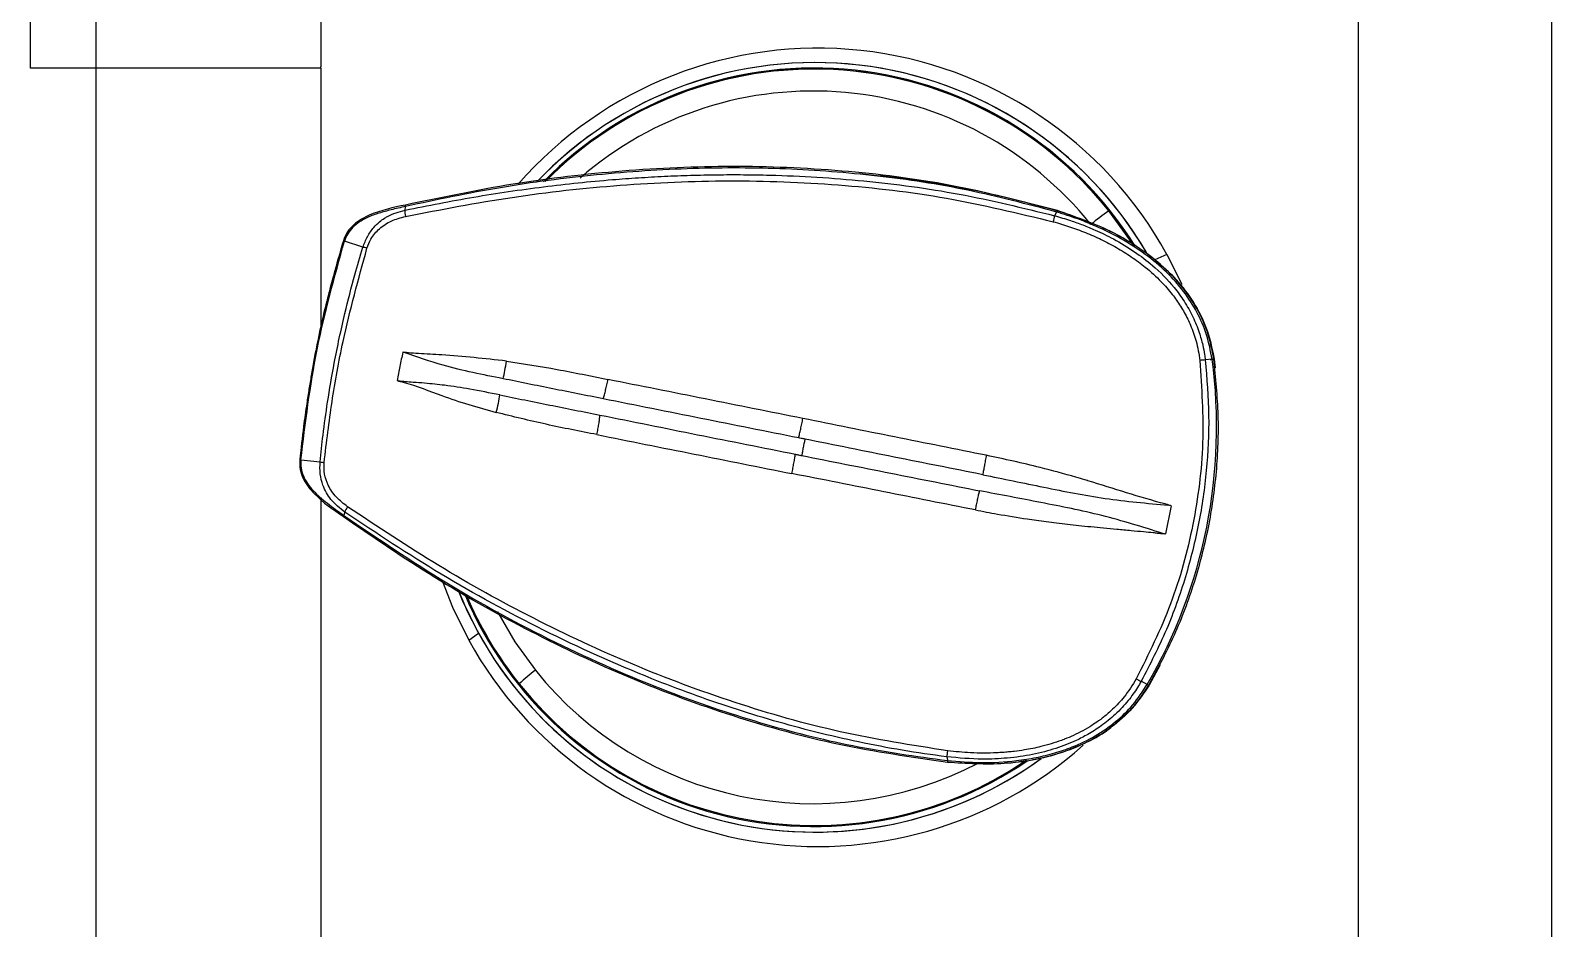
# Model space of a CAD drawing. Extents: x 0 to 84, y -21 to 126.
# Drawn here: x 74.16 to 80.51, y 25.89 to 29.64 of the extents above; entities that cross this region are included whole.
import ezdxf

# ---------------------------------------------------------------- set-up
doc = ezdxf.new("R2010")
doc.units = 0
doc.header["$MEASUREMENT"] = 0
doc.layers.add('1', color=4, linetype='Continuous')

# ---------------------------------------------------------------- blocks, each defined once
blk = doc.blocks.new('PRODIGY')
at = {"layer": '1', "color": 3, "linetype": 'Continuous', "lineweight": 25}
for p, q in [((80.5074, 31.1697), (80.5074, 18.3424)), ((74.1611, 29.4833), (74.1611, 30.955)), ((79.7001, 30.955), (79.7001, 20.2288)), ((74.4343, 29.4833), (74.1611, 29.4833)), ((74.4343, 29.4833), (74.4343, 22.8371)), ((75.372, 29.4833), (75.372, 29.4885)), ((75.372, 29.4833), (75.372, 28.3931)), ((77.6228, 29.0466), (77.6218, 29.0467)), ((75.7245, 28.8907), (75.7259, 28.9049)), ((75.7259, 28.9049), (75.726, 28.9061)), ((78.4425, 28.8815), (78.4342, 28.8673)), ((78.4425, 28.8815), (78.4431, 28.8826)), ((78.447, 28.8883), (78.446, 28.8884)), ((78.66, 28.8877), (78.6604, 28.8879)), ((75.5484, 28.7364), (75.4712, 28.7613)), ((78.9028, 28.7056), (78.8524, 28.6828)), ((78.9028, 28.7056), (78.9645, 28.5819)), ((79.0912, 28.2682), (79.0625, 28.2652)), ((79.0993, 28.269), (79.0984, 28.269)), ((79.0993, 28.269), (79.1038, 28.2327)), ((79.0993, 28.269), (79.0993, 28.269)), ((75.2892, 27.8483), (75.3696, 27.8397)), ((75.372, 27.692), (75.372, 22.3049)), ((75.4692, 27.6176), (75.4689, 27.6166)), ((75.4731, 27.6296), (75.4692, 27.6176)), ((78.9199, 27.6572), (78.8965, 27.5395)), ((75.9901, 27.0958), (76.0309, 27.1248)), ((78.8748, 26.9934), (78.8281, 26.9086)), ((76.2001, 26.9135), (76.2003, 26.9138)), ((78.8207, 26.9116), (78.7952, 26.9243)), ((78.8281, 26.9086), (78.8272, 26.9086)), ((78.8281, 26.9086), (78.8281, 26.9086)), ((77.984, 26.6092), (77.9865, 26.5946)), ((77.9865, 26.5946), (77.9867, 26.5935)), ((78.2526, 26.5848), (78.2537, 26.5849))]:
    blk.add_line(p, q, dxfattribs=at)
at = {"layer": '1', "color": 3, "linetype": 'Continuous', "lineweight": 25, "flags": 128}
for points in [[(78.7651, 28.7396), (78.7481, 28.7662), (78.66, 28.8877)], [(78.6604, 28.8879), (78.7485, 28.7664), (78.7522, 28.7608)], [(75.8799, 27.3406), (75.9221, 27.2338), (75.9901, 27.0958)], [(76.0309, 27.1248), (75.9636, 27.262), (75.9465, 27.303)], [(76.1095, 27.214), (76.1823, 27.089), (76.2678, 26.9708)]]:
    blk.add_lwpolyline(points, dxfattribs=at)
at = {"layer": '1', "color": 3, "linetype": 'Continuous', "lineweight": 25}
for centre, radius, start, end in [((77.4466, 27.9041), 1.6623, 28.82928, 138.79073), ((77.4348, 27.904), 1.6023, 30.23492, 136.48721), ((77.4348, 27.904), 1.6023, 30.46412, 136.44139), ((77.4303, 27.904), 1.5793, 31.94991, 135.5909), ((77.4303, 27.9042), 1.5751, 38.65109, 135.43483), ((77.4302, 27.9042), 1.5747, 38.65111, 135.41936), ((77.4265, 27.904), 1.4836, 38.64974, 130.94763), ((75.785, 28.8809), 0.0613, 170.71901, 195.43898), ((79.4235, 27.8098), 1.3209, 125.30974, 129.39046), ((78.2149, 28.9043), 0.2224, 343.78188, 350.43008), ((75.414, 28.2203), 0.5333, 73.54936, 75.40242), ((76.9693, 27.986), 2.1406, 329.87368, 7.57514), ((79.0791, 27.9182), 0.3474, 92.73582, 96.53039), ((75.423, 28.1681), 0.3327, 260.76126, 263.72879), ((75.5319, 27.6153), 0.0606, 141.81229, 166.35591), ((77.4346, 27.8978), 1.6026, 201.81325, 305.86551), ((77.4302, 27.8978), 1.5796, 202.71364, 304.37597), ((77.4329, 27.9001), 1.579, 202.91047, 218.66966), ((77.4329, 27.9002), 1.5787, 202.92718, 218.66945), ((77.4347, 27.8975), 1.6024, 208.82936, 306.08855), ((77.4464, 27.8973), 1.6623, 208.82821, 311.75446), ((77.4302, 27.8972), 1.575, 218.64895, 303.9012), ((76.9259, 26.1246), 1.072, 127.87429, 132.59718), ((77.4301, 27.8972), 1.5746, 218.64893, 304.037), ((77.4264, 27.8974), 1.4836, 218.6484, 297.6396), ((78.8912, 27.1437), 0.2395, 240.87394, 246.35798), ((77.7749, 26.6575), 0.2147, 347.00175, 353.75186)]:
    blk.add_arc(centre, radius, start, end, dxfattribs=at)
for points, knots in [([(74.6134, 30.9622), (74.5844, 30.8962), (74.5612, 30.8301), (74.5232, 30.6989), (74.5083, 30.6337), (74.4842, 30.5047), (74.4749, 30.4409), (74.4601, 30.3148), (74.4546, 30.2524), (74.4417, 30.0671), (74.4379, 29.9462), (74.4351, 29.7682), (74.4347, 29.7094), (74.4344, 29.6221), (74.4343, 29.5931), (74.4343, 29.5498), (74.4343, 29.5353), (74.4343, 29.5174), (74.4343, 29.5138), (74.4343, 29.507), (74.4343, 29.5038), (74.4343, 29.4947), (74.4343, 29.4893), (74.4343, 29.4833)], [0, 0, 0, 0, 0.125, 0.125, 0.25, 0.25, 0.375, 0.375, 0.5, 0.5, 0.75, 0.75, 0.875, 0.875, 0.9375, 0.9375, 0.96875, 0.96875, 0.976563, 0.976563, 0.984375, 0.984375, 1, 1, 1, 1]), ([(75.6005, 30.955), (75.5955, 30.9466), (75.5856, 30.9301), (75.5713, 30.9055), (75.5578, 30.8816), (75.5451, 30.8582), (75.5332, 30.8354), (75.5221, 30.8133), (75.5096, 30.7873), (75.4963, 30.7576), (75.478, 30.712), (75.4495, 30.6261), (75.4193, 30.4901), (75.3957, 30.3119), (75.3815, 30.1182), (75.3743, 29.9137), (75.372, 29.7027), (75.372, 29.5602), (75.372, 29.4885)], [0, 0, 0, 0, 0.019501, 0.038388, 0.056663, 0.07433, 0.091393, 0.107856, 0.123725, 0.148807, 0.172737, 0.221571, 0.329097, 0.449704, 0.579553, 0.715951, 0.857262, 1, 1, 1, 1]), ([(75.372, 29.4833), (75.3209, 29.4833), (75.2683, 29.4833), (75.1621, 29.4833), (75.1086, 29.4833), (75.0028, 29.4833), (74.9507, 29.4833), (74.8506, 29.4833), (74.8026, 29.4833), (74.7135, 29.4833), (74.6723, 29.4833), (74.5987, 29.4833), (74.5663, 29.4833), (74.5114, 29.4833), (74.489, 29.4833), (74.4542, 29.4833), (74.4419, 29.4833), (74.4343, 29.4833)], [0, 0, 0, 0, 0.125, 0.125, 0.25, 0.25, 0.375, 0.375, 0.5, 0.5, 0.625, 0.625, 0.75, 0.75, 0.875, 0.875, 1, 1, 1, 1]), ([(78.446, 28.8884), (78.298, 28.9266), (78.002, 29.0032), (77.5463, 29.0601), (77.0881, 29.0791), (76.63, 29.0585), (76.1745, 29.0055), (75.8754, 28.9431), (75.7259, 28.9119)], [0, 0, 0, 0, 0.1667051, 0.3333895, 0.5000617, 0.6667189, 0.8333637, 1, 1, 1, 1]), ([(78.4431, 28.8826), (78.3201, 28.9151), (78.0736, 28.9802), (77.6946, 29.0373), (77.3116, 29.067), (76.9199, 29.0683), (76.5224, 29.0416), (76.1212, 28.9894), (75.8576, 28.9338), (75.726, 28.9061)], [0, 0, 0, 0, 0.138956, 0.278262, 0.418082, 0.558399, 0.705742, 0.853099, 1, 1, 1, 1]), ([(75.7245, 28.8907), (75.8197, 28.9097), (76.0107, 28.9476), (76.2997, 28.9896), (76.5294, 29.0137), (76.6978, 29.026), (76.8063, 29.0321), (76.9155, 29.0363), (77.0252, 29.0386), (77.1356, 29.0389), (77.3403, 29.0355), (77.6414, 29.0166), (78.0396, 28.964), (78.3018, 28.8998), (78.4342, 28.8673)], [0, 0, 0, 0, 0.107285, 0.21546, 0.321499, 0.361024, 0.400742, 0.440654, 0.480751, 0.521036, 0.561505, 0.704793, 0.85085, 1, 1, 1, 1]), ([(75.7259, 28.8645), (75.8737, 28.893), (76.1692, 28.9499), (76.6209, 28.9992), (77.0759, 29.0188), (77.5316, 29.0017), (77.9854, 28.9492), (78.2808, 28.8778), (78.4285, 28.8422)], [0, 0, 0, 0, 0.166754, 0.333479, 0.500172, 0.666827, 0.833439, 1, 1, 1, 1]), ([(77.6224, 29.0436), (77.7492, 29.0297), (78.0279, 28.9992), (78.2992, 28.9274), (78.447, 28.8883)], [0, 0, 0, 0, 0.4547805, 1, 1, 1, 1]), ([(75.7259, 28.9119), (75.6754, 28.9013), (75.5992, 28.8853), (75.5183, 28.8405), (75.4819, 28.8006), (75.4718, 28.7756), (75.4667, 28.763)], [0, 0, 0, 0, 0.491815, 0.74312, 0.871145, 1, 1, 1, 1]), ([(75.726, 28.9061), (75.7058, 28.9014), (75.6689, 28.8928), (75.6156, 28.8788), (75.571, 28.8627), (75.5341, 28.8427), (75.5058, 28.8198), (75.4836, 28.793), (75.4753, 28.7717), (75.4712, 28.7613)], [0, 0, 0, 0, 0.2024065, 0.3703583, 0.5382429, 0.6644393, 0.778478, 0.8914568, 1, 1, 1, 1]), ([(75.5484, 28.7363), (75.554, 28.7511), (75.565, 28.7806), (75.59, 28.8157), (75.6152, 28.8405), (75.6349, 28.8547), (75.6688, 28.875), (75.6989, 28.8835), (75.7245, 28.8907)], [0, 0, 0, 0, 0.191709, 0.382752, 0.51862, 0.620987, 0.677454, 1, 1, 1, 1]), ([(75.7263, 28.9069), (75.7261, 28.9081), (75.7258, 28.9106), (75.7258, 28.9115), (75.7259, 28.9119)], [0, 0, 0, 0, 0.474063, 1, 1, 1, 1]), ([(79.0912, 28.2682), (79.0847, 28.3026), (79.0719, 28.3707), (79.0298, 28.466), (78.9735, 28.5539), (78.9006, 28.6351), (78.8117, 28.7095), (78.7163, 28.7701), (78.6213, 28.8178), (78.5326, 28.8545), (78.4725, 28.8734), (78.4431, 28.8826)], [0, 0, 0, 0, 0.111064, 0.219204, 0.328204, 0.441568, 0.56453, 0.695224, 0.799829, 0.902233, 1, 1, 1, 1]), ([(78.4435, 28.8825), (78.4436, 28.8828), (78.4442, 28.8845), (78.4452, 28.8869), (78.4458, 28.8879), (78.446, 28.8884)], [0, 0, 0, 0, 0.100377, 0.526861, 1, 1, 1, 1]), ([(79.0984, 28.269), (79.0907, 28.3081), (79.0754, 28.3865), (79.0227, 28.4948), (78.9524, 28.5916), (78.8669, 28.675), (78.7708, 28.7452), (78.6332, 28.8241), (78.5209, 28.8627), (78.446, 28.8884)], [0, 0, 0, 0, 0.1254508, 0.2508322, 0.3760994, 0.5012096, 0.6261515, 0.7509366, 1, 1, 1, 1]), ([(78.447, 28.8883), (78.522, 28.8625), (78.6346, 28.8238), (78.7723, 28.7448), (78.8684, 28.6744), (78.9539, 28.5909), (79.0239, 28.4943), (79.0764, 28.3861), (79.0917, 28.308), (79.0993, 28.269)], [0, 0, 0, 0, 0.2496389, 0.3746347, 0.4996738, 0.6247415, 0.7498293, 0.8749174, 1, 1, 1, 1]), ([(75.565, 28.7317), (75.57, 28.7448), (75.5817, 28.7754), (75.6164, 28.816), (75.6668, 28.8484), (75.7058, 28.8591), (75.7259, 28.8645)], [0, 0, 0, 0, 0.189797, 0.444626, 0.71368, 1, 1, 1, 1]), ([(78.4285, 28.8422), (78.4512, 28.8356), (78.4967, 28.8223), (78.5636, 28.7973), (78.6292, 28.7683), (78.693, 28.7348), (78.7546, 28.6965), (78.8176, 28.6499), (78.8753, 28.5976), (78.9238, 28.5421), (78.9607, 28.4898), (78.985, 28.4462), (79.007, 28.3979), (79.0224, 28.3537), (79.0341, 28.3041), (79.0378, 28.2769), (79.0396, 28.2633)], [0, 0, 0, 0, 0.079405, 0.159242, 0.239497, 0.320179, 0.40126, 0.482727, 0.582946, 0.661942, 0.729597, 0.797605, 0.829091, 0.907856, 0.954118, 1, 1, 1, 1]), ([(78.4342, 28.8673), (78.4564, 28.8609), (78.4961, 28.8493), (78.5523, 28.829), (78.6123, 28.8042), (78.6853, 28.7687), (78.766, 28.72), (78.8527, 28.654), (78.9221, 28.5839), (78.9763, 28.5097), (79.0116, 28.4468), (79.0367, 28.3849), (79.0515, 28.3322), (79.0589, 28.2937), (79.0615, 28.273), (79.0625, 28.2652)], [0, 0, 0, 0, 0.074991, 0.13432, 0.193908, 0.285965, 0.397625, 0.499196, 0.639231, 0.71585, 0.796821, 0.872877, 0.932097, 0.974477, 1, 1, 1, 1]), ([(78.5346, 28.854), (78.5461, 28.8505), (78.5645, 28.8448), (78.5818, 28.8362), (78.5883, 28.833)], [0, 0, 0, 0, 0.621954, 1, 1, 1, 1]), ([(75.4667, 28.763), (75.4427, 28.6793), (75.3947, 28.5117), (75.3287, 28.2073), (75.3012, 27.9848), (75.2845, 27.8489)], [0, 0, 0, 0, 0.280021, 0.560045, 1, 1, 1, 1]), ([(75.4672, 28.7628), (75.4557, 28.7241), (75.4365, 28.6593), (75.4139, 28.5745), (75.3972, 28.5083), (75.3828, 28.4479), (75.3691, 28.3865), (75.3561, 28.3247), (75.344, 28.2628), (75.333, 28.2023), (75.323, 28.1427), (75.312, 28.0717), (75.2983, 27.9737), (75.2899, 27.8951), (75.285, 27.8488)], [0, 0, 0, 0, 0.12957, 0.217393, 0.282165, 0.348958, 0.416666, 0.484374, 0.552081, 0.619362, 0.68195, 0.746175, 0.850379, 1, 1, 1, 1]), ([(75.2892, 27.8483), (75.3082, 28.0027), (75.3462, 28.3116), (75.4296, 28.6114), (75.4712, 28.7613)], [0, 0, 0, 0, 0.499974, 1, 1, 1, 1]), ([(75.4709, 28.7615), (75.4699, 28.7619), (75.4677, 28.7626), (75.467, 28.7629), (75.4667, 28.763)], [0, 0, 0, 0, 0.4740583, 1, 1, 1, 1]), ([(75.3696, 27.8397), (75.3735, 27.8769), (75.3822, 27.9602), (75.4014, 28.0979), (75.4304, 28.2677), (75.4685, 28.4451), (75.5097, 28.6063), (75.5369, 28.6979), (75.5484, 28.7364)], [0, 0, 0, 0, 0.122719, 0.274482, 0.455297, 0.686967, 0.86853, 1, 1, 1, 1]), ([(75.3867, 27.8374), (75.3967, 27.922), (75.4166, 28.0912), (75.4715, 28.391), (75.5295, 28.6025), (75.565, 28.7317)], [0, 0, 0, 0, 0.2800237, 0.5600509, 1, 1, 1, 1]), ([(75.7145, 28.2975), (75.7105, 28.2779), (75.7026, 28.2387), (75.6949, 28.1994), (75.691, 28.1798)], [0, 0, 0, 0, 0.499997, 1, 1, 1, 1]), ([(75.7204, 28.2964), (75.7194, 28.2966), (75.7174, 28.2969), (75.7155, 28.2973), (75.7145, 28.2975)], [0, 0, 0, 0, 0.4999676, 1, 1, 1, 1]), ([(76.147, 28.2606), (76.0569, 28.2705), (75.9346, 28.284), (75.7982, 28.2904), (75.7495, 28.2941), (75.7317, 28.296), (75.7265, 28.2966), (75.723, 28.2968), (75.7211, 28.2965), (75.7204, 28.2964)], [0, 0, 0, 0, 0.632721, 0.860024, 0.958235, 0.975919, 0.985987, 0.994961, 1, 1, 1, 1]), ([(76.1331, 28.1871), (76.049, 28.2034), (75.9091, 28.2307), (75.7742, 28.2776), (75.7204, 28.2964)], [0, 0, 0, 0, 0.600627, 1, 1, 1, 1]), ([(76.1331, 28.1871), (76.1357, 28.1981), (76.141, 28.2202), (76.145, 28.2471), (76.147, 28.2606)], [0, 0, 0, 0, 0.499973, 1, 1, 1, 1]), ([(76.147, 28.2606), (76.2177, 28.2496), (76.3593, 28.2275), (76.5002, 28.1984), (76.5707, 28.1839)], [0, 0, 0, 0, 0.499816, 1, 1, 1, 1]), ([(79.0396, 28.2633), (79.0473, 28.1487), (79.0628, 27.9195), (79.0178, 27.5766), (78.9279, 27.2427), (78.8257, 27.0372), (78.7746, 26.9344)], [0, 0, 0, 0, 0.249998, 0.499994, 0.750007, 1, 1, 1, 1]), ([(79.0625, 28.2652), (79.0689, 28.1878), (79.0816, 28.0345), (79.0706, 27.8056), (79.0385, 27.5804), (78.9828, 27.3578), (78.9043, 27.1362), (78.8319, 26.9955), (78.7952, 26.9243)], [0, 0, 0, 0, 0.16769, 0.332135, 0.49348, 0.658078, 0.826863, 1, 1, 1, 1]), ([(78.8272, 26.9086), (78.8644, 26.9777), (78.9389, 27.1159), (79.0209, 27.3372), (79.0801, 27.5653), (79.1129, 27.7987), (79.122, 28.0346), (79.1063, 28.1908), (79.0984, 28.269)], [0, 0, 0, 0, 0.166666, 0.333333, 0.5, 0.666667, 0.833334, 1, 1, 1, 1]), ([(79.0824, 28.267), (79.0827, 28.267), (79.0839, 28.2672), (79.0879, 28.2677), (79.0922, 28.2682), (79.0957, 28.2687), (79.0977, 28.2689), (79.0982, 28.2689), (79.0984, 28.269)], [0, 0, 0, 0, 0.034994, 0.125779, 0.479131, 0.725582, 0.855645, 1, 1, 1, 1]), ([(75.691, 28.1798), (75.692, 28.1796), (75.6941, 28.1792), (75.6958, 28.178), (75.6967, 28.1774)], [0, 0, 0, 0, 0.486011, 1, 1, 1, 1]), ([(76.5508, 28.1031), (76.4804, 28.1171), (76.3403, 28.1449), (76.2019, 28.173), (76.1331, 28.1871)], [0, 0, 0, 0, 0.502293, 1, 1, 1, 1]), ([(76.5508, 28.1031), (76.5524, 28.1087), (76.5558, 28.1198), (76.561, 28.1398), (76.5661, 28.1614), (76.5692, 28.1764), (76.5707, 28.1839)], [0, 0, 0, 0, 0.247838, 0.499996, 0.752159, 1, 1, 1, 1]), ([(77.3838, 28.021), (77.248, 28.0482), (76.9764, 28.1025), (76.7059, 28.1568), (76.5707, 28.1839)], [0, 0, 0, 0, 0.50013, 1, 1, 1, 1]), ([(75.6967, 28.1774), (75.6969, 28.1773), (75.6991, 28.1768), (75.7068, 28.175), (75.7681, 28.1594), (75.8979, 28.1047), (76.028, 28.068), (76.1043, 28.0465)], [0, 0, 0, 0, 0.001609, 0.015649, 0.055889, 0.446079, 1, 1, 1, 1]), ([(76.1196, 28.1192), (76.0777, 28.1276), (76.001, 28.143), (75.8969, 28.1593), (75.8181, 28.1674), (75.7629, 28.1716), (75.7289, 28.1741), (75.7089, 28.1759), (75.6999, 28.177), (75.6976, 28.1773), (75.697, 28.1774), (75.6968, 28.1774), (75.6967, 28.1774), (75.6967, 28.1774), (75.6967, 28.1774)], [0, 0, 0, 0, 0.29921, 0.548793, 0.745253, 0.856192, 0.935513, 0.983299, 0.995487, 0.998695, 0.999585, 0.999852, 0.999939, 1, 1, 1, 1]), ([(76.1043, 28.0465), (76.1076, 28.0597), (76.1143, 28.0861), (76.1178, 28.1082), (76.1196, 28.1192)], [0, 0, 0, 0, 0.500033, 1, 1, 1, 1]), ([(76.1196, 28.1192), (76.1888, 28.1053), (76.3272, 28.0773), (76.4672, 28.0493), (76.5372, 28.0353)], [0, 0, 0, 0, 0.499885, 1, 1, 1, 1]), ([(77.3664, 27.94), (77.2302, 27.9672), (76.9577, 28.0218), (76.6864, 28.076), (76.5508, 28.1031)], [0, 0, 0, 0, 0.500037, 1, 1, 1, 1]), ([(76.5248, 27.9538), (76.4542, 27.9675), (76.313, 27.995), (76.1739, 28.0293), (76.1043, 28.0465)], [0, 0, 0, 0, 0.500185, 1, 1, 1, 1]), ([(76.5248, 27.9538), (76.5263, 27.9612), (76.5291, 27.9762), (76.5327, 27.998), (76.5355, 28.0182), (76.5367, 28.0296), (76.5372, 28.0353)], [0, 0, 0, 0, 0.247842, 0.500002, 0.752164, 1, 1, 1, 1]), ([(76.5372, 28.0353), (76.6729, 28.008), (76.9441, 27.9535), (77.2166, 27.8992), (77.3528, 27.872)], [0, 0, 0, 0, 0.499962, 1, 1, 1, 1]), ([(77.3664, 27.9399), (77.3677, 27.9455), (77.3703, 27.9568), (77.3747, 27.9769), (77.3793, 27.9986), (77.3823, 28.0136), (77.3838, 28.021)], [0, 0, 0, 0, 0.247855, 0.500005, 0.752164, 1, 1, 1, 1]), ([(78.1492, 27.8674), (78.0217, 27.8929), (77.7666, 27.9439), (77.5114, 27.9953), (77.3838, 28.021)], [0, 0, 0, 0, 0.499987, 1, 1, 1, 1]), ([(76.5248, 27.9538), (76.66, 27.9267), (76.9305, 27.8725), (77.2022, 27.8183), (77.338, 27.7912)], [0, 0, 0, 0, 0.4998746, 1, 1, 1, 1]), ([(77.3927, 27.9348), (77.3875, 27.9358), (77.3787, 27.9374), (77.37, 27.9392), (77.3664, 27.94)], [0, 0, 0, 0, 0.591858, 1, 1, 1, 1]), ([(77.3927, 27.9348), (77.3915, 27.9298), (77.3891, 27.9198), (77.3851, 27.9007), (77.3815, 27.8816), (77.3799, 27.8716), (77.3791, 27.8667)], [0, 0, 0, 0, 0.2502423, 0.4999995, 0.7497553, 1, 1, 1, 1]), ([(78.1344, 27.7865), (78.011, 27.811), (77.7638, 27.8602), (77.5166, 27.9099), (77.3927, 27.9348)], [0, 0, 0, 0, 0.498921, 1, 1, 1, 1]), ([(77.338, 27.7912), (77.3395, 27.7986), (77.3424, 27.8136), (77.3464, 27.8352), (77.35, 27.8553), (77.3519, 27.8665), (77.3528, 27.872)], [0, 0, 0, 0, 0.247844, 0.5, 0.752162, 1, 1, 1, 1]), ([(77.3528, 27.872), (77.3572, 27.8711), (77.366, 27.8693), (77.3747, 27.8675), (77.3791, 27.8666)], [0, 0, 0, 0, 0.500012, 1, 1, 1, 1]), ([(77.3791, 27.8667), (77.5028, 27.842), (77.7502, 27.7928), (77.9975, 27.7438), (78.1211, 27.7193)], [0, 0, 0, 0, 0.500055, 1, 1, 1, 1]), ([(78.1492, 27.8674), (78.1478, 27.8601), (78.1448, 27.8452), (78.1408, 27.8237), (78.1372, 27.8036), (78.1353, 27.7922), (78.1344, 27.7865)], [0, 0, 0, 0, 0.247905, 0.499994, 0.752097, 1, 1, 1, 1]), ([(78.9084, 27.6595), (78.9081, 27.6598), (78.9059, 27.6614), (78.9014, 27.6627), (78.7897, 27.692), (78.6808, 27.7287), (78.5729, 27.7613), (78.5718, 27.7616), (78.5675, 27.7629), (78.551, 27.7678), (78.4861, 27.7869), (78.35, 27.8242), (78.2245, 27.8512), (78.1492, 27.8674)], [0, 0, 0, 0, 0.001554, 0.01027, 0.017595, 0.445576, 0.44571, 0.446867, 0.450175, 0.462842, 0.51232, 0.70753, 1, 1, 1, 1]), ([(75.2845, 27.8489), (75.2843, 27.8353), (75.2841, 27.8083), (75.3024, 27.7575), (75.3599, 27.6851), (75.4241, 27.6409), (75.4666, 27.6117)], [0, 0, 0, 0, 0.128852, 0.256874, 0.508182, 1, 1, 1, 1]), ([(75.2888, 27.8484), (75.2878, 27.8485), (75.2855, 27.8487), (75.2848, 27.8488), (75.2845, 27.8489)], [0, 0, 0, 0, 0.474058, 1, 1, 1, 1]), ([(75.2892, 27.8483), (75.289, 27.8371), (75.2885, 27.8143), (75.3025, 27.7685), (75.3393, 27.7162), (75.4009, 27.6653), (75.4457, 27.6333), (75.4689, 27.6166)], [0, 0, 0, 0, 0.108694, 0.221765, 0.461328, 0.72072, 1, 1, 1, 1]), ([(75.4731, 27.6295), (75.4523, 27.6461), (75.4137, 27.6769), (75.3814, 27.7357), (75.3681, 27.7902), (75.3691, 27.8232), (75.3696, 27.8397)], [0, 0, 0, 0, 0.322455, 0.598476, 0.799025, 1, 1, 1, 1]), ([(75.4843, 27.6527), (75.4681, 27.6653), (75.4359, 27.6904), (75.4031, 27.738), (75.3858, 27.7887), (75.3864, 27.8211), (75.3867, 27.8374)], [0, 0, 0, 0, 0.281718, 0.560128, 0.779526, 1, 1, 1, 1]), ([(78.1039, 27.6395), (78.0401, 27.652), (77.9125, 27.6771), (77.721, 27.7154), (77.5295, 27.7537), (77.4018, 27.7787), (77.338, 27.7912)], [0, 0, 0, 0, 0.250061, 0.500089, 0.750072, 1, 1, 1, 1]), ([(78.1344, 27.7865), (78.2193, 27.769), (78.3898, 27.7338), (78.6456, 27.6828), (78.8202, 27.6673), (78.9084, 27.6595)], [0, 0, 0, 0, 0.3296084, 0.6617296, 1, 1, 1, 1]), ([(78.1039, 27.6395), (78.1054, 27.6468), (78.1084, 27.6617), (78.1128, 27.683), (78.1172, 27.7027), (78.1198, 27.7138), (78.1211, 27.7193)], [0, 0, 0, 0, 0.247864, 0.499975, 0.752104, 1, 1, 1, 1]), ([(78.8852, 27.5417), (78.8007, 27.568), (78.6334, 27.6202), (78.3773, 27.6704), (78.2063, 27.703), (78.1211, 27.7193)], [0, 0, 0, 0, 0.338238, 0.670378, 1, 1, 1, 1]), ([(75.4689, 27.6159), (75.4683, 27.615), (75.4671, 27.6129), (75.4668, 27.6121), (75.4666, 27.6117)], [0, 0, 0, 0, 0.474088, 1, 1, 1, 1]), ([(75.4666, 27.6117), (75.5927, 27.5254), (75.845, 27.3529), (76.2453, 27.1287), (76.6603, 26.9336), (77.0907, 26.775), (77.5333, 26.6523), (77.836, 26.6091), (77.9873, 26.5875)], [0, 0, 0, 0, 0.166636, 0.333281, 0.499938, 0.666611, 0.833295, 1, 1, 1, 1]), ([(75.4689, 27.6166), (75.6105, 27.5202), (75.8942, 27.3271), (76.3473, 27.0817), (76.7846, 26.8891), (77.201, 26.7484), (77.5901, 26.6485), (77.8546, 26.6118), (77.9867, 26.5935)], [0, 0, 0, 0, 0.187062, 0.374643, 0.561878, 0.70843, 0.854413, 1, 1, 1, 1]), ([(77.984, 26.6092), (77.9221, 26.6178), (77.799, 26.635), (77.6167, 26.6701), (77.4375, 26.7113), (77.2616, 26.7589), (77.0891, 26.8121), (76.92, 26.8706), (76.6545, 26.972), (76.3014, 27.1318), (75.8727, 27.3647), (75.6055, 27.5418), (75.4731, 27.6296)], [0, 0, 0, 0, 0.068382, 0.136054, 0.203067, 0.26946, 0.33526, 0.400486, 0.465146, 0.646215, 0.824646, 1, 1, 1, 1]), ([(77.9882, 26.6341), (77.8382, 26.6577), (77.538, 26.7049), (77.0987, 26.8305), (76.6714, 26.9898), (76.2588, 27.1829), (75.8607, 27.4026), (75.6098, 27.5693), (75.4843, 27.6527)], [0, 0, 0, 0, 0.1665748, 0.3331848, 0.4998364, 0.6665269, 0.8332503, 1, 1, 1, 1]), ([(78.1039, 27.6395), (78.1343, 27.6337), (78.2062, 27.62), (78.2912, 27.6061), (78.3593, 27.5963), (78.4, 27.5908), (78.443, 27.5854), (78.4884, 27.58), (78.5362, 27.5748), (78.5862, 27.5696), (78.6389, 27.5646), (78.6948, 27.5595), (78.7508, 27.5542), (78.8013, 27.5495), (78.8373, 27.5459), (78.8591, 27.5435), (78.8708, 27.5421), (78.8788, 27.5415), (78.8835, 27.5416), (78.8852, 27.5417)], [0, 0, 0, 0, 0.117493, 0.278074, 0.327175, 0.379197, 0.43417, 0.492133, 0.553179, 0.617393, 0.683406, 0.754832, 0.831571, 0.898213, 0.948337, 0.969623, 0.982103, 0.993554, 1, 1, 1, 1]), ([(78.9199, 27.6572), (78.918, 27.6576), (78.9141, 27.6584), (78.9103, 27.6591), (78.9084, 27.6595)], [0, 0, 0, 0, 0.500027, 1, 1, 1, 1]), ([(78.8852, 27.5417), (78.887, 27.5413), (78.8908, 27.5406), (78.8946, 27.5398), (78.8965, 27.5395)], [0, 0, 0, 0, 0.499875, 1, 1, 1, 1]), ([(78.7952, 26.9243), (78.7902, 26.9156), (78.7798, 26.8976), (78.7616, 26.8706), (78.7402, 26.8426), (78.7152, 26.814), (78.6787, 26.7775), (78.6315, 26.739), (78.5763, 26.7038), (78.5276, 26.6786), (78.4827, 26.6594), (78.4386, 26.6436), (78.3914, 26.6298), (78.3417, 26.6185), (78.2898, 26.6097), (78.2205, 26.6018), (78.118, 26.5969), (78.034, 26.6046), (77.984, 26.6092)], [0, 0, 0, 0, 0.0323285, 0.0675956, 0.1058052, 0.14695, 0.1910319, 0.273385, 0.3441933, 0.4034553, 0.4511615, 0.502432, 0.5555981, 0.610672, 0.667645, 0.7265151, 0.8370723, 1, 1, 1, 1]), ([(77.9867, 26.5935), (78.0335, 26.5897), (78.1295, 26.582), (78.2538, 26.5891), (78.3564, 26.605), (78.4342, 26.6239), (78.5174, 26.6524), (78.604, 26.694), (78.6892, 26.7535), (78.764, 26.825), (78.8016, 26.8824), (78.8207, 26.9116)], [0, 0, 0, 0, 0.149095, 0.305959, 0.394298, 0.47884, 0.560231, 0.673646, 0.782721, 0.889307, 1, 1, 1, 1]), ([(78.7746, 26.9344), (78.7586, 26.9086), (78.7302, 26.863), (78.682, 26.8118), (78.6479, 26.7822), (78.6277, 26.7666), (78.6114, 26.7546), (78.5871, 26.7382), (78.5524, 26.7178), (78.5139, 26.6987), (78.4874, 26.6874), (78.4705, 26.6808), (78.4385, 26.6688), (78.3836, 26.6522), (78.317, 26.6388), (78.2717, 26.6325), (78.2417, 26.6293), (78.2174, 26.6273), (78.1833, 26.6252), (78.138, 26.6242), (78.0699, 26.6256), (78.0197, 26.6309), (77.9882, 26.6341)], [0, 0, 0, 0, 0.101944, 0.180292, 0.234991, 0.253456, 0.265989, 0.302849, 0.352142, 0.400708, 0.447143, 0.448649, 0.461697, 0.562004, 0.64062, 0.689528, 0.715623, 0.741723, 0.771389, 0.830384, 0.893872, 1, 1, 1, 1]), ([(78.8281, 26.9086), (78.8061, 26.8755), (78.762, 26.8092), (78.672, 26.7296), (78.5703, 26.667), (78.4593, 26.624), (78.382, 26.602), (78.3422, 26.5971), (78.3417, 26.597)], [0, 0, 0, 0, 0.1995056, 0.3990207, 0.598525, 0.7979612, 0.9973211, 1, 1, 1, 1]), ([(78.7029, 26.7632), (78.7216, 26.7789), (78.7708, 26.8204), (78.8056, 26.8748), (78.8272, 26.9086)], [0, 0, 0, 0, 0.3792087, 1, 1, 1, 1]), ([(78.813, 26.9161), (78.8132, 26.916), (78.8135, 26.9158), (78.8146, 26.9152), (78.8179, 26.9134), (78.8217, 26.9113), (78.8257, 26.9092), (78.8266, 26.9088), (78.8271, 26.9086)], [0, 0, 0, 0, 0.020846, 0.037971, 0.129647, 0.490808, 0.742014, 1, 1, 1, 1]), ([(77.9873, 26.5875), (78.0663, 26.5824), (78.1848, 26.5749), (78.342, 26.5949), (78.4579, 26.6225), (78.568, 26.6676), (78.6517, 26.7144), (78.6917, 26.7525), (78.7029, 26.7632)], [0, 0, 0, 0, 0.312148, 0.468535, 0.625118, 0.781911, 0.938903, 1, 1, 1, 1]), ([(77.9871, 26.5926), (77.9871, 26.5914), (77.9871, 26.5889), (77.9872, 26.588), (77.9873, 26.5875)], [0, 0, 0, 0, 0.474058, 1, 1, 1, 1]), ([(78.3161, 26.5938), (78.286, 26.5879), (78.2558, 26.5819), (78.2252, 26.5825), (78.2251, 26.5825)], [0, 0, 0, 0, 0.996009, 1, 1, 1, 1])]:
    blk.add_open_spline(points, degree=3, knots=knots, dxfattribs=at)

msp = doc.modelspace()

# ---------------------------------------------------------------- block references
at = {"layer": '1'}
msp.add_blockref('PRODIGY', (0, 0), dxfattribs=at)

doc.saveas('drawing.dxf')
